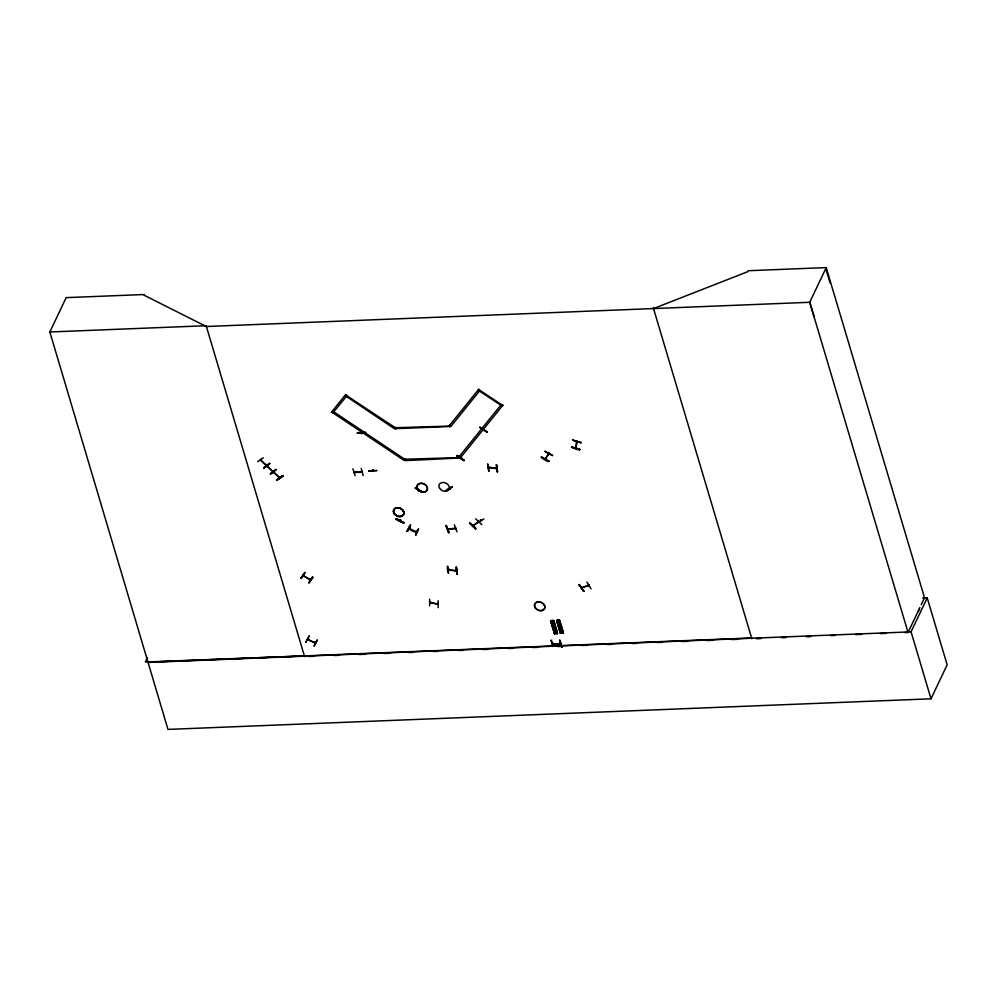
<?xml version="1.0" encoding="UTF-8"?>
<svg xmlns="http://www.w3.org/2000/svg" width="997" height="997" viewBox="0 0 997 997"><rect width="100%" height="100%" fill="white"/><g stroke="black" fill="none" stroke-linecap="round" stroke-linejoin="round"><path stroke-width="1.5" d="M429.632 599.185L429.682 605.914M430.056 602.051L429.732 602.911L430.642 602.163M437.533 603.409L437.135 604.219L438.281 603.858M438.281 603.621L437.87 604.394L438.107 603.509M438.182 600.73L438.157 607.684M266.349 464.515L266.012 464.739M266.735 465.599L260.541 459.816M267.495 465.499L267.271 465.998M273.265 471.693L267.071 465.911M273.801 472.092L274.038 471.606M279.31 477.239L278.986 477.364M460.913 457.374L460.726 458.072L461.15 456.875M483.096 429.857L483.458 430.106M449.809 488.393L449.173 488.991L449.946 489.328M480.604 519.724L480.267 519.936M571.63 446.918C586.361 450.42 578.385 451.354 571.642 446.88M575.88 447.13L575.493 448.276L576.004 447.803M576.528 441.721L576.515 442.344L576.627 441.609M576.615 441.671L575.518 448.201M577.138 441.821L576.802 442.431L576.927 441.683M580.939 442.83L572.677 440.088L581.014 442.456M589.077 585.177L581.525 587.819L588.691 585.438M368.678 471.02L376.966 470.522L368.728 470.995M447.528 529.058L455.492 528.236M448.662 528.722L448.326 528.971M454.881 528.584L454.981 527.737M361.849 433.645L361.811 432.386C361.113 433.359 361.226 433.807 362.085 433.022L361.475 433.583M372.641 469.674L372.928 470.846L373.165 470.223M549.023 453.373L545.01 459.243L545.895 458.433M548.437 453.573L548.749 453.062M399.847 520.671L400.682 519.811M419.351 490.163L418.453 490.973L419.089 489.851M260.354 460.053L260.778 459.318M265.85 465.101L266.473 464.54M266.897 466.16L267.308 465.425M273.402 472.204L273.851 471.519M354.334 471.681L354.134 472.566L354.895 471.668M548.113 454.034L549.011 453.211M450.058 489.427L449.385 488.804L450.208 489.116M399.785 520.696L400.408 519.661M460.502 457.81L461.025 456.888M575.892 448.251L577.226 441.285M922.599 598.05L927.21 597.864L947.15 664.812L931.011 698.797L167.97 729.405L49.85 331.989L66.151 297.642L144.266 294.514L143.954 295.149L206.304 326.505L809.738 302.29L826.214 267.595L748.111 270.735L747.638 271.72L653.521 308.559M147.332 657.796L145.338 662.008L304.372 655.901M257.737 461.673L263.283 457.822M260.965 459.393L260.441 460.103L266.423 465.711L266.897 464.938L266.436 465.674M261.114 460.003L261.401 459.804M269.788 463.829L264.143 468.054L263.931 467.443M264.143 468.054L269.614 463.318M267.57 466.708L267.931 465.898M270.461 473.55L270.673 474.161L276.144 469.425M272.555 470.846L272.767 471.132M273.44 471.033L273.24 471.282M274.1 472.802L274.462 472.005M277.216 480.218C289.242 471.107 280.73 478.572 277.004 479.657M279.783 477.389L279.97 477.139M333.796 411.848L404.657 459.231L403.835 460.253L331.565 411.935M332.973 412.858L347.155 395.373M331.353 412.359L345.747 394.438M346.333 396.395L394.426 428.722L395.448 427.277M357.362 433.022L365.625 432.436L357.474 432.71M361.25 433.034L361.537 432.386M300.832 578.11L304.982 572.49L301.331 578.086M303.35 574.982L303.1 575.817L303.549 575.02M303.836 575.817L304.073 575.319M303.823 576.154L304.11 575.419M354.184 471.768L361.998 471.942M354.845 472.478L355.007 471.731M355.131 475.656L352.876 468.789M361.201 468.465L363.182 475.606M310.241 578.921L309.855 579.22M308.871 582.472L312.871 577.388M361.562 471.394L361.363 472.279L362.397 471.693M310.815 579.332L310.329 580.03L310.765 579.22M362.011 472.266L362.322 471.444M312.584 576.889L309.157 582.971M372.89 470.771L372.915 469.662M372.404 470.173L372.591 470.808L373.028 469.737M373.127 470.223L372.554 470.783M450.071 426.492L395.859 428.66M309.182 636.061L305.755 642.13M308.073 638.765L307.674 639.6L307.886 638.753M308.422 639.875L308.621 639.027M315.089 642.13L314.691 642.965L314.828 642.255M315.625 642.392L315.239 643.227L307.55 639.501M317.37 640.311L314.155 645.857M315.762 642.542L314.554 642.816M459.467 458.022L405.056 460.626L404.857 458.807M418.453 490.973L418.939 489.913M449.871 426.915L449.659 425.108M419.351 490.001L418.865 491.047M403.847 522.715C390.949 514.614 395.821 520.957 403.872 522.677M345.548 394.862L395.248 427.713L451.068 426.043M407.125 531.202L410.577 525.132M407.511 531.339L410.502 525.132L407.437 531.339M409.269 527.824C407.947 530.005 416.871 533.283 417.157 531.6M409.468 527.837L408.994 528.622M410.016 528.098L409.617 528.933L410.066 528.198M478.037 390.114L502.189 406.078M449.46 425.532L478.872 389.104M479.445 391.048L450.868 426.467M417.02 531.463L416.783 531.962M418.453 528.921L415.55 534.928M459.268 458.446L459.031 456.626M404.645 459.243L460.44 457.561M461.399 457.05L460.851 457.984M446.407 490.474L452.289 486.86M449.236 489.091L449.41 488.43M449.909 488.991L450.22 488.804M479.781 427.476L487.234 432L480.018 427.177M452.302 486.972L446.207 490.636L451.965 486.636M482.785 430.38L483.495 429.308L483.121 430.492M500.781 405.143L458.832 457.05M460.24 457.984L503.011 405.056M447.902 528.472L447.653 529.332L448.039 528.821M445.846 525.656L448.463 532.747L449.049 532.423M454.333 524.783L456.975 531.825M455.492 528.51L455.729 527.737M488.854 471.07L487.658 464.241M488.567 467.207L496.593 468.316M488.642 467.132L488.281 467.942L496.618 468.565M489.328 467.257L489.041 468.067L489.228 467.182M429.969 602.35L437.957 604.332M430.729 602.25L430.579 602.761M496.232 464.614L497.578 472.017L496.568 464.901M469.525 523.188C475.12 525.307 480.728 534.965 469.562 523.138M496.057 467.693L496.107 468.042M448.363 569.299L456.526 570.945M448.538 569.237L448.563 569.599M496.83 467.817L496.456 468.59L496.855 468.067M448.301 569.773L449.061 570.172L449.111 569.312M448.613 573.15C446.045 568.477 448.189 559.915 448.376 573.387M497.117 471.98L496.568 464.938M473.077 525.145L472.79 525.793L479.009 521.456M473.612 524.883L473.002 525.992L473.376 525.382M473.6 524.983L473.101 525.955L478.56 521.755M437.122 604.182L437.446 603.459M456.314 567.019L457.311 574.397L456.314 567.281M477.837 522.789L483.944 518.976M478.211 521.556L478.248 522.416L478.797 521.257M456.015 570.409L455.741 570.247M455.779 570.907L455.978 570.047M456.564 570.122L455.579 570.608M448.326 570.097L456.439 570.945L456.738 570.209M480.728 519.749L481.127 520.272M481.127 520.172L480.828 520.359M456.987 574.322L456.364 567.056M481.825 524.684L475.719 518.839M549.123 461.175C548.101 463.206 536.311 453.996 544.026 458.371M545.882 458.358L545.297 459.43L548.736 453.772M548.126 454.196L548.599 453.137M552.612 455.442L545.01 451.205M572.739 440.151L580.977 442.718M552.974 627.425L555.628 627.437M553.709 629.88L556.363 629.892M554.407 633.618L557.547 633.494L553.734 620.682L550.593 620.795L554.469 633.618L550.618 620.807M558.956 627.188L561.61 627.2M579.008 584.728C593.34 604.93 569.648 570.907 583.806 591.283M552.749 643.364L552.363 643.95L560.501 643.937L559.741 643.576M559.691 629.643L562.345 629.655M553.073 643.838L553.31 643.352M560.414 643.912L552.525 644.187L553.435 643.551M559.118 620.47L563.168 633.282L560.663 633.232L556.8 620.483L560.451 633.382L556.638 620.558M560.077 643.439L559.978 643.077M588.23 585.089L588.155 585.974L588.729 584.927M588.018 585.613L588.928 584.94M591.084 588.828L586.946 582.049M908.716 631.089L919.919 607.497M921.228 604.718L924.531 597.776L826.214 267.595M918.137 611.684L919.471 608.868M931.011 698.797L911.071 631.849L927.21 597.864M306.054 642.267L309.12 636.061M308.335 639.837L307.824 639.301M314.155 646.156L317.108 639.9M407.15 531.202L410.054 525.195M415.861 535.389L418.503 528.971M541.334 457.249L548.961 461.511M541.446 457.025L549.098 461.212M403.573 523.213L395.983 518.901M403.735 522.964L396.121 518.689M463.966 460.689C460.452 455.28 449.597 452.613 464.004 460.626M362.061 472.217L354.209 472.541M301.194 578.372L304.982 572.49M469.811 522.964L475.669 528.983M429.645 602.587L437.882 604.008M583.756 591.258L579.319 584.591M446.307 525.394L448.999 532.435M446.182 525.606L448.912 532.697M550.942 640.498L552.936 646.168M263.794 467.73L269.639 463.381M276.181 469.487L270.324 473.837L276.057 469.699M276.867 479.931L282.712 475.594L276.942 479.943M445.995 490.424L452.015 486.623M409.032 528.323L416.92 532.099M551.117 620.782L554.793 633.618M553.709 620.695L557.186 633.519M557.373 620.396L561.299 633.357L556.849 620.421L559.716 620.446L563.517 633.269L562.582 633.307L558.681 620.234M554.681 633.469L555.366 633.581L551.391 620.633M555.155 633.519L551.129 620.545L553.422 620.446L557.473 633.506M557.398 633.382L556.625 633.556L552.699 620.483M551.528 620.77L550.867 620.657L554.818 633.606M553.048 620.583L556.999 633.531L553.547 620.62M562.831 633.22L558.981 620.408M303.225 575.518L310.528 579.718M455.504 528.485L447.803 529.32M49.85 331.989L206.167 325.72L304.608 656.687M551.254 621.966L553.971 621.854M557.248 621.729L559.953 621.617M562.046 647.265L559.604 640.149L561.722 647.252M550.892 640.535L551.478 640.236L553.036 646.193M559.928 640.174L561.772 647.028M148.167 662.17L751.613 637.968M148.03 662.457L911.071 631.849M309.269 656.5L313.93 656.313M334.12 655.503L338.768 655.316M358.957 654.506L365.176 654.256M383.808 653.509L390.014 653.259M408.658 652.512L413.306 652.325M433.496 651.515L438.157 651.328M458.346 650.518L463.007 650.331M483.196 649.521L487.845 649.334M508.034 648.524L512.695 648.337M532.884 647.527L537.545 647.34M557.734 646.53L562.383 646.343M582.572 645.533L587.233 645.346M607.422 644.536L612.083 644.349M632.272 643.539L636.933 643.352M657.11 642.542L661.771 642.355M681.96 641.545L688.167 641.295M706.811 640.548L713.017 640.298M731.648 639.551L737.867 639.301M781.224 637.569L785.873 637.382M805.975 636.572L810.611 636.385M830.725 635.575L835.361 635.388M855.463 634.591L861.657 634.341M880.214 633.594L886.395 633.344M904.964 632.597L908.055 632.472L809.738 302.29L814.125 316.647M782.795 637.557L785.885 637.432M807.545 636.609L810.648 636.485M357.375 432.91L365.513 432.636M272.966 471.78L266.947 466.122M273.677 472.08L279.708 477.663M310.341 580.005L303.063 575.718M307.724 639.289L315.451 642.99M544.873 451.417L552.537 455.629M415.25 488.156L422.84 492.456M312.859 577.413L308.846 582.784M478.66 389.528L502.812 405.48M479.844 427.364L487.072 432.187M279.447 477.85L273.477 472.217M563.38 633.132L559.417 620.209L557.124 620.296L561.348 633.332M825.74 268.592L830.127 282.949M653.297 307.786L751.838 638.741M559.03 620.333L562.993 633.294M395.248 427.713L395.659 429.084M487.82 464.016L488.767 471.357M575.967 447.79L576.179 447.142L575.954 447.74M553.921 627.786L555.117 628.272L553.921 627.786M559.903 627.549L561.112 628.023L559.903 627.549M571.518 447.179L579.868 449.497L571.518 447.179M545.072 459.143L545.621 458.209L545.072 459.143M415.338 487.957L422.977 492.256L415.338 487.957M416.36 531.227L415.998 531.987L416.472 531.202M553.36 628.733L556.064 628.621L553.36 628.733M554.095 631.188L556.8 631.076L554.095 631.188M554.357 632.061L557.061 631.948L554.357 632.061M559.342 628.496L562.059 628.384L559.342 628.496M560.077 630.951L562.794 630.839L560.077 630.951M560.339 631.811L563.043 631.712L560.339 631.811M457 455.542L464.191 460.39L457 455.542M761.122 638.367L756.486 638.554L761.122 638.392M394.064 513.629A5.459 4.175 25.4 0 0 403.162 515.275A5.459 4.175 25.4 0 0 398.675 507.947A5.459 4.175 25.4 0 0 394.064 513.629M394.201 513.405A5.421 4.138 25.4 0 0 403.224 515.038A5.421 4.138 25.4 0 0 398.775 507.76A5.421 4.138 25.4 0 0 394.201 513.405A5.459 4.175 25.4 0 0 403.212 515.15A5.459 4.175 25.4 0 0 398.725 507.822A5.459 4.175 25.4 0 0 394.127 513.505M439.565 488.231A5.459 4.175 25.4 0 0 448.662 489.888A5.459 4.175 25.4 0 0 444.176 482.56A5.459 4.175 25.4 0 0 439.565 488.231M417.656 489.116A5.459 4.175 25.4 0 0 426.753 490.761A5.459 4.175 25.4 0 0 422.267 483.433A5.459 4.175 25.4 0 0 417.656 489.116M417.718 488.991A5.459 4.175 25.4 0 0 426.803 490.636A5.459 4.175 25.4 0 0 422.317 483.308A5.459 4.175 25.4 0 0 417.718 488.991M535.102 607.659A5.459 4.175 25.4 0 0 544.2 609.304A5.421 4.138 25.4 0 0 539.751 601.926A5.459 4.175 25.4 0 0 535.102 607.659M544.2 609.304A5.459 4.175 25.4 0 0 539.713 601.976A5.421 4.138 25.4 0 0 535.177 607.559A5.421 4.138 25.4 0 0 544.2 609.192"/></g></svg>
